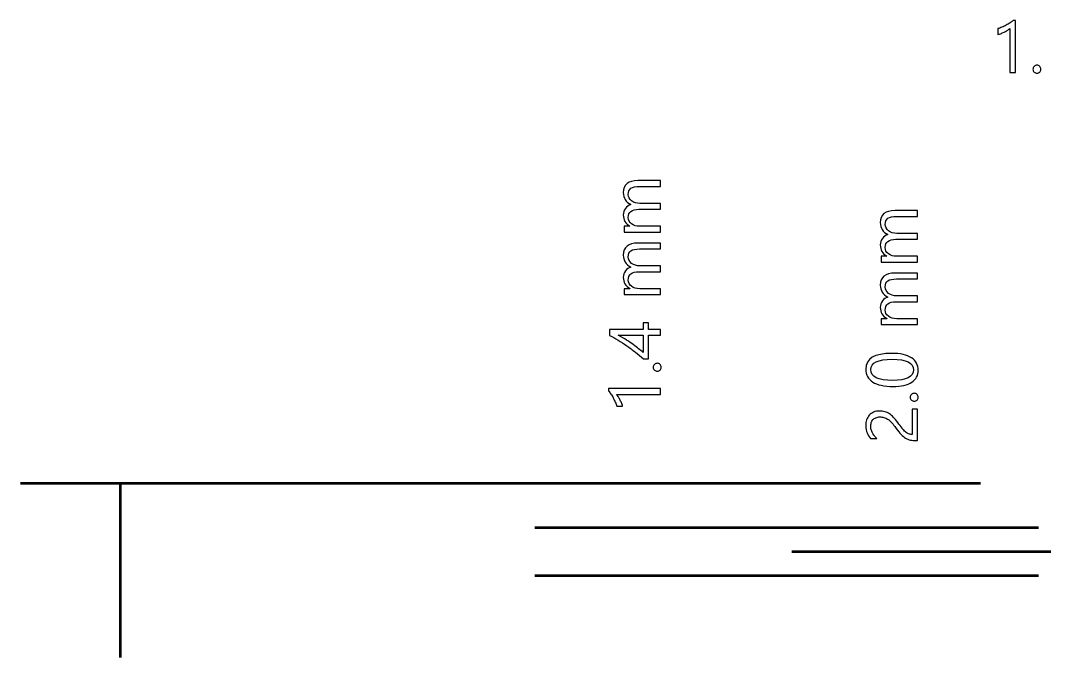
# Model space of a CAD drawing. Header units: centimetres. Extents: x -4.79 to 4.37, y -1.79 to 6.76.
# Drawn here: x -4.791 to -1.804, y 0.467 to 2.326 of the extents above; entities that cross this region are included whole.
import ezdxf

# ---------------------------------------------------------------- set-up
doc = ezdxf.new("R2010")
doc.units = ezdxf.units.CM
doc.header["$MEASUREMENT"] = 0
doc.layers.add('Layer 1', color=7, linetype='Continuous')

msp = doc.modelspace()

# ---------------------------------------------------------------- linework, layer by layer
at = {"layer": 'Layer 1'}
for points, knots in [([(-1.88853, 2.17424), (-1.88853, 2.17424), (-1.90547, 2.17424), (-1.90547, 2.17424), (-1.90547, 2.17424), (-1.90547, 2.17424), (-1.90547, 2.3023), (-1.90547, 2.3023), (-1.90547, 2.3023), (-1.90677, 2.301), (-1.90871, 2.29948), (-1.91122, 2.29778), (-1.91122, 2.29778), (-1.91372, 2.29613), (-1.91655, 2.29443), (-1.91969, 2.29278), (-1.91969, 2.29278), (-1.92283, 2.29115), (-1.92614, 2.2896), (-1.9296, 2.28815), (-1.9296, 2.28815), (-1.93309, 2.28667), (-1.93648, 2.28554), (-1.93979, 2.28473), (-1.93979, 2.28473), (-1.93979, 2.28473), (-1.93979, 2.30188), (-1.93979, 2.30188), (-1.93979, 2.30188), (-1.93609, 2.30294), (-1.93214, 2.30431), (-1.92798, 2.30608), (-1.92798, 2.30608), (-1.92378, 2.30784), (-1.91969, 2.30978), (-1.91566, 2.31197), (-1.91566, 2.31197), (-1.91164, 2.31412), (-1.90783, 2.31641), (-1.90423, 2.31878), (-1.90423, 2.31878), (-1.90067, 2.32117), (-1.89757, 2.32347), (-1.89492, 2.32576), (-1.89492, 2.32576), (-1.89492, 2.32576), (-1.88853, 2.32576), (-1.88853, 2.32576), (-1.88853, 2.32576), (-1.88853, 2.32576), (-1.88853, 2.17424), (-1.88853, 2.17424)], [0, 0, 0, 0, 0.0714286, 0.0714286, 0.0714286, 0.0714286, 0.1428571, 0.1428571, 0.1428571, 0.1428571, 0.2142857, 0.2142857, 0.2142857, 0.2142857, 0.2857143, 0.2857143, 0.2857143, 0.2857143, 0.3571429, 0.3571429, 0.3571429, 0.3571429, 0.4285714, 0.4285714, 0.4285714, 0.4285714, 0.5, 0.5, 0.5, 0.5, 0.5714286, 0.5714286, 0.5714286, 0.5714286, 0.6428571, 0.6428571, 0.6428571, 0.6428571, 0.7142857, 0.7142857, 0.7142857, 0.7142857, 0.7857143, 0.7857143, 0.7857143, 0.7857143, 0.8571429, 0.8571429, 0.8571429, 0.8571429, 1, 1, 1, 1]), ([(-1.82623, 2.17198), (-1.82941, 2.17198), (-1.83209, 2.17311), (-1.83435, 2.17537), (-1.83435, 2.17537), (-1.83657, 2.17766), (-1.8377, 2.18038), (-1.8377, 2.18355), (-1.8377, 2.18355), (-1.8377, 2.18673), (-1.83657, 2.18944), (-1.83435, 2.19177), (-1.83435, 2.19177), (-1.83209, 2.19407), (-1.82941, 2.19523), (-1.82623, 2.19523), (-1.82623, 2.19523), (-1.82299, 2.19523), (-1.82024, 2.19407), (-1.81794, 2.19177), (-1.81794, 2.19177), (-1.81569, 2.18944), (-1.81456, 2.18673), (-1.81456, 2.18355), (-1.81456, 2.18355), (-1.81456, 2.18038), (-1.81569, 2.17766), (-1.81794, 2.17537), (-1.81794, 2.17537), (-1.82024, 2.17311), (-1.82299, 2.17198), (-1.82623, 2.17198)], [0, 0, 0, 0, 0.1111111, 0.1111111, 0.1111111, 0.1111111, 0.2222222, 0.2222222, 0.2222222, 0.2222222, 0.3333333, 0.3333333, 0.3333333, 0.3333333, 0.4444444, 0.4444444, 0.4444444, 0.4444444, 0.5555556, 0.5555556, 0.5555556, 0.5555556, 0.6666667, 0.6666667, 0.6666667, 0.6666667, 0.7777778, 0.7777778, 0.7777778, 0.7777778, 1, 1, 1, 1]), ([(-2.92424, 1.85847), (-2.92424, 1.85847), (-2.92424, 1.84154), (-2.92424, 1.84154), (-2.92424, 1.84154), (-2.92424, 1.84154), (-2.98502, 1.84154), (-2.98502, 1.84154), (-2.98502, 1.84154), (-2.99674, 1.84154), (-3.0052, 1.8397), (-3.01042, 1.8361), (-3.01042, 1.8361), (-3.01568, 1.83247), (-3.01829, 1.8264), (-3.01829, 1.81787), (-3.01829, 1.81787), (-3.01829, 1.81063), (-3.01498, 1.80446), (-3.00838, 1.79942), (-3.00838, 1.79942), (-3.00175, 1.79433), (-2.99384, 1.79179), (-2.9846, 1.79179), (-2.9846, 1.79179), (-2.9846, 1.79179), (-2.92424, 1.79179), (-2.92424, 1.79179), (-2.92424, 1.79179), (-2.92424, 1.79179), (-2.92424, 1.77486), (-2.92424, 1.77486), (-2.92424, 1.77486), (-2.92424, 1.77486), (-2.98707, 1.77486), (-2.98707, 1.77486), (-2.98707, 1.77486), (-3.00788, 1.77486), (-3.01829, 1.76682), (-3.01829, 1.75077), (-3.01829, 1.75077), (-3.01829, 1.74332), (-3.01519, 1.73722), (-3.00894, 1.73239), (-3.00894, 1.73239), (-3.0027, 1.72755), (-2.99458, 1.72515), (-2.9846, 1.72515), (-2.9846, 1.72515), (-2.9846, 1.72515), (-2.92424, 1.72515), (-2.92424, 1.72515), (-2.92424, 1.72515), (-2.92424, 1.72515), (-2.92424, 1.70819), (-2.92424, 1.70819), (-2.92424, 1.70819), (-2.92424, 1.70819), (-3.03007, 1.70819), (-3.03007, 1.70819), (-3.03007, 1.70819), (-3.03007, 1.70819), (-3.03007, 1.72515), (-3.03007, 1.72515), (-3.03007, 1.72515), (-3.03007, 1.72515), (-3.01332, 1.72515), (-3.01332, 1.72515), (-3.01332, 1.72515), (-3.01332, 1.72515), (-3.01332, 1.72558), (-3.01332, 1.72558), (-3.01332, 1.72558), (-3.02616, 1.73306), (-3.03254, 1.74403), (-3.03254, 1.75842), (-3.03254, 1.75842), (-3.03254, 1.76565), (-3.03053, 1.77197), (-3.02651, 1.77733), (-3.02651, 1.77733), (-3.02249, 1.78273), (-3.0172, 1.7864), (-3.01064, 1.78841), (-3.01064, 1.78841), (-3.02524, 1.79624), (-3.03254, 1.80795), (-3.03254, 1.82355), (-3.03254, 1.82355), (-3.03254, 1.84683), (-3.01819, 1.85847), (-2.98947, 1.85847), (-2.98947, 1.85847), (-2.98947, 1.85847), (-2.92424, 1.85847), (-2.92424, 1.85847)], [0, 0, 0, 0, 0.04, 0.04, 0.04, 0.04, 0.08, 0.08, 0.08, 0.08, 0.12, 0.12, 0.12, 0.12, 0.16, 0.16, 0.16, 0.16, 0.2, 0.2, 0.2, 0.2, 0.24, 0.24, 0.24, 0.24, 0.28, 0.28, 0.28, 0.28, 0.32, 0.32, 0.32, 0.32, 0.36, 0.36, 0.36, 0.36, 0.4, 0.4, 0.4, 0.4, 0.44, 0.44, 0.44, 0.44, 0.48, 0.48, 0.48, 0.48, 0.52, 0.52, 0.52, 0.52, 0.56, 0.56, 0.56, 0.56, 0.6, 0.6, 0.6, 0.6, 0.64, 0.64, 0.64, 0.64, 0.68, 0.68, 0.68, 0.68, 0.72, 0.72, 0.72, 0.72, 0.76, 0.76, 0.76, 0.76, 0.8, 0.8, 0.8, 0.8, 0.84, 0.84, 0.84, 0.84, 0.88, 0.88, 0.88, 0.88, 0.92, 0.92, 0.92, 0.92, 1, 1, 1, 1]), ([(-2.17465, 1.77097), (-2.17465, 1.77097), (-2.17465, 1.75404), (-2.17465, 1.75404), (-2.17465, 1.75404), (-2.17465, 1.75404), (-2.23543, 1.75404), (-2.23543, 1.75404), (-2.23543, 1.75404), (-2.24715, 1.75404), (-2.25561, 1.7522), (-2.26083, 1.7486), (-2.26083, 1.7486), (-2.26609, 1.74497), (-2.2687, 1.7389), (-2.2687, 1.73037), (-2.2687, 1.73037), (-2.2687, 1.72313), (-2.26539, 1.71696), (-2.25879, 1.71192), (-2.25879, 1.71192), (-2.25216, 1.70683), (-2.24425, 1.70429), (-2.23501, 1.70429), (-2.23501, 1.70429), (-2.23501, 1.70429), (-2.17465, 1.70429), (-2.17465, 1.70429), (-2.17465, 1.70429), (-2.17465, 1.70429), (-2.17465, 1.68736), (-2.17465, 1.68736), (-2.17465, 1.68736), (-2.17465, 1.68736), (-2.23748, 1.68736), (-2.23748, 1.68736), (-2.23748, 1.68736), (-2.25829, 1.68736), (-2.2687, 1.67932), (-2.2687, 1.66327), (-2.2687, 1.66327), (-2.2687, 1.65582), (-2.2656, 1.64972), (-2.25935, 1.64489), (-2.25935, 1.64489), (-2.25311, 1.64005), (-2.24499, 1.63765), (-2.23501, 1.63765), (-2.23501, 1.63765), (-2.23501, 1.63765), (-2.17465, 1.63765), (-2.17465, 1.63765), (-2.17465, 1.63765), (-2.17465, 1.63765), (-2.17465, 1.62069), (-2.17465, 1.62069), (-2.17465, 1.62069), (-2.17465, 1.62069), (-2.28048, 1.62069), (-2.28048, 1.62069), (-2.28048, 1.62069), (-2.28048, 1.62069), (-2.28048, 1.63765), (-2.28048, 1.63765), (-2.28048, 1.63765), (-2.28048, 1.63765), (-2.26373, 1.63765), (-2.26373, 1.63765), (-2.26373, 1.63765), (-2.26373, 1.63765), (-2.26373, 1.63808), (-2.26373, 1.63808), (-2.26373, 1.63808), (-2.27657, 1.64556), (-2.28295, 1.65653), (-2.28295, 1.67092), (-2.28295, 1.67092), (-2.28295, 1.67815), (-2.28094, 1.68447), (-2.27692, 1.68983), (-2.27692, 1.68983), (-2.2729, 1.69523), (-2.26761, 1.6989), (-2.26105, 1.70091), (-2.26105, 1.70091), (-2.27565, 1.70874), (-2.28295, 1.72045), (-2.28295, 1.73605), (-2.28295, 1.73605), (-2.28295, 1.75933), (-2.2686, 1.77097), (-2.23988, 1.77097), (-2.23988, 1.77097), (-2.23988, 1.77097), (-2.17465, 1.77097), (-2.17465, 1.77097)], [0, 0, 0, 0, 0.04, 0.04, 0.04, 0.04, 0.08, 0.08, 0.08, 0.08, 0.12, 0.12, 0.12, 0.12, 0.16, 0.16, 0.16, 0.16, 0.2, 0.2, 0.2, 0.2, 0.24, 0.24, 0.24, 0.24, 0.28, 0.28, 0.28, 0.28, 0.32, 0.32, 0.32, 0.32, 0.36, 0.36, 0.36, 0.36, 0.4, 0.4, 0.4, 0.4, 0.44, 0.44, 0.44, 0.44, 0.48, 0.48, 0.48, 0.48, 0.52, 0.52, 0.52, 0.52, 0.56, 0.56, 0.56, 0.56, 0.6, 0.6, 0.6, 0.6, 0.64, 0.64, 0.64, 0.64, 0.68, 0.68, 0.68, 0.68, 0.72, 0.72, 0.72, 0.72, 0.76, 0.76, 0.76, 0.76, 0.8, 0.8, 0.8, 0.8, 0.84, 0.84, 0.84, 0.84, 0.88, 0.88, 0.88, 0.88, 0.92, 0.92, 0.92, 0.92, 1, 1, 1, 1]), ([(-2.92424, 1.67615), (-2.92424, 1.67615), (-2.92424, 1.65922), (-2.92424, 1.65922), (-2.92424, 1.65922), (-2.92424, 1.65922), (-2.98502, 1.65922), (-2.98502, 1.65922), (-2.98502, 1.65922), (-2.99674, 1.65922), (-3.0052, 1.65738), (-3.01042, 1.65378), (-3.01042, 1.65378), (-3.01568, 1.65015), (-3.01829, 1.64408), (-3.01829, 1.63555), (-3.01829, 1.63555), (-3.01829, 1.62831), (-3.01498, 1.62214), (-3.00838, 1.6171), (-3.00838, 1.6171), (-3.00175, 1.61201), (-2.99384, 1.60947), (-2.9846, 1.60947), (-2.9846, 1.60947), (-2.9846, 1.60947), (-2.92424, 1.60947), (-2.92424, 1.60947), (-2.92424, 1.60947), (-2.92424, 1.60947), (-2.92424, 1.59254), (-2.92424, 1.59254), (-2.92424, 1.59254), (-2.92424, 1.59254), (-2.98707, 1.59254), (-2.98707, 1.59254), (-2.98707, 1.59254), (-3.00788, 1.59254), (-3.01829, 1.5845), (-3.01829, 1.56845), (-3.01829, 1.56845), (-3.01829, 1.561), (-3.01519, 1.5549), (-3.00894, 1.55007), (-3.00894, 1.55007), (-3.0027, 1.54523), (-2.99458, 1.54283), (-2.9846, 1.54283), (-2.9846, 1.54283), (-2.9846, 1.54283), (-2.92424, 1.54283), (-2.92424, 1.54283), (-2.92424, 1.54283), (-2.92424, 1.54283), (-2.92424, 1.52587), (-2.92424, 1.52587), (-2.92424, 1.52587), (-2.92424, 1.52587), (-3.03007, 1.52587), (-3.03007, 1.52587), (-3.03007, 1.52587), (-3.03007, 1.52587), (-3.03007, 1.54283), (-3.03007, 1.54283), (-3.03007, 1.54283), (-3.03007, 1.54283), (-3.01332, 1.54283), (-3.01332, 1.54283), (-3.01332, 1.54283), (-3.01332, 1.54283), (-3.01332, 1.54326), (-3.01332, 1.54326), (-3.01332, 1.54326), (-3.02616, 1.55074), (-3.03254, 1.56171), (-3.03254, 1.5761), (-3.03254, 1.5761), (-3.03254, 1.58333), (-3.03053, 1.58965), (-3.02651, 1.59501), (-3.02651, 1.59501), (-3.02249, 1.60041), (-3.0172, 1.60408), (-3.01064, 1.60609), (-3.01064, 1.60609), (-3.02524, 1.61392), (-3.03254, 1.62563), (-3.03254, 1.64123), (-3.03254, 1.64123), (-3.03254, 1.66451), (-3.01819, 1.67615), (-2.98947, 1.67615), (-2.98947, 1.67615), (-2.98947, 1.67615), (-2.92424, 1.67615), (-2.92424, 1.67615)], [0, 0, 0, 0, 0.04, 0.04, 0.04, 0.04, 0.08, 0.08, 0.08, 0.08, 0.12, 0.12, 0.12, 0.12, 0.16, 0.16, 0.16, 0.16, 0.2, 0.2, 0.2, 0.2, 0.24, 0.24, 0.24, 0.24, 0.28, 0.28, 0.28, 0.28, 0.32, 0.32, 0.32, 0.32, 0.36, 0.36, 0.36, 0.36, 0.4, 0.4, 0.4, 0.4, 0.44, 0.44, 0.44, 0.44, 0.48, 0.48, 0.48, 0.48, 0.52, 0.52, 0.52, 0.52, 0.56, 0.56, 0.56, 0.56, 0.6, 0.6, 0.6, 0.6, 0.64, 0.64, 0.64, 0.64, 0.68, 0.68, 0.68, 0.68, 0.72, 0.72, 0.72, 0.72, 0.76, 0.76, 0.76, 0.76, 0.8, 0.8, 0.8, 0.8, 0.84, 0.84, 0.84, 0.84, 0.88, 0.88, 0.88, 0.88, 0.92, 0.92, 0.92, 0.92, 1, 1, 1, 1]), ([(-2.17465, 1.58865), (-2.17465, 1.58865), (-2.17465, 1.57172), (-2.17465, 1.57172), (-2.17465, 1.57172), (-2.17465, 1.57172), (-2.23543, 1.57172), (-2.23543, 1.57172), (-2.23543, 1.57172), (-2.24715, 1.57172), (-2.25561, 1.56988), (-2.26083, 1.56628), (-2.26083, 1.56628), (-2.26609, 1.56265), (-2.2687, 1.55658), (-2.2687, 1.54805), (-2.2687, 1.54805), (-2.2687, 1.54081), (-2.26539, 1.53464), (-2.25879, 1.5296), (-2.25879, 1.5296), (-2.25216, 1.52451), (-2.24425, 1.52197), (-2.23501, 1.52197), (-2.23501, 1.52197), (-2.23501, 1.52197), (-2.17465, 1.52197), (-2.17465, 1.52197), (-2.17465, 1.52197), (-2.17465, 1.52197), (-2.17465, 1.50504), (-2.17465, 1.50504), (-2.17465, 1.50504), (-2.17465, 1.50504), (-2.23748, 1.50504), (-2.23748, 1.50504), (-2.23748, 1.50504), (-2.25829, 1.50504), (-2.2687, 1.497), (-2.2687, 1.48095), (-2.2687, 1.48095), (-2.2687, 1.4735), (-2.2656, 1.4674), (-2.25935, 1.46257), (-2.25935, 1.46257), (-2.25311, 1.45773), (-2.24499, 1.45533), (-2.23501, 1.45533), (-2.23501, 1.45533), (-2.23501, 1.45533), (-2.17465, 1.45533), (-2.17465, 1.45533), (-2.17465, 1.45533), (-2.17465, 1.45533), (-2.17465, 1.43837), (-2.17465, 1.43837), (-2.17465, 1.43837), (-2.17465, 1.43837), (-2.28048, 1.43837), (-2.28048, 1.43837), (-2.28048, 1.43837), (-2.28048, 1.43837), (-2.28048, 1.45533), (-2.28048, 1.45533), (-2.28048, 1.45533), (-2.28048, 1.45533), (-2.26373, 1.45533), (-2.26373, 1.45533), (-2.26373, 1.45533), (-2.26373, 1.45533), (-2.26373, 1.45576), (-2.26373, 1.45576), (-2.26373, 1.45576), (-2.27657, 1.46324), (-2.28295, 1.47421), (-2.28295, 1.4886), (-2.28295, 1.4886), (-2.28295, 1.49583), (-2.28094, 1.50215), (-2.27692, 1.50751), (-2.27692, 1.50751), (-2.2729, 1.51291), (-2.26761, 1.51658), (-2.26105, 1.51859), (-2.26105, 1.51859), (-2.27565, 1.52642), (-2.28295, 1.53813), (-2.28295, 1.55373), (-2.28295, 1.55373), (-2.28295, 1.57701), (-2.2686, 1.58865), (-2.23988, 1.58865), (-2.23988, 1.58865), (-2.23988, 1.58865), (-2.17465, 1.58865), (-2.17465, 1.58865)], [0, 0, 0, 0, 0.04, 0.04, 0.04, 0.04, 0.08, 0.08, 0.08, 0.08, 0.12, 0.12, 0.12, 0.12, 0.16, 0.16, 0.16, 0.16, 0.2, 0.2, 0.2, 0.2, 0.24, 0.24, 0.24, 0.24, 0.28, 0.28, 0.28, 0.28, 0.32, 0.32, 0.32, 0.32, 0.36, 0.36, 0.36, 0.36, 0.4, 0.4, 0.4, 0.4, 0.44, 0.44, 0.44, 0.44, 0.48, 0.48, 0.48, 0.48, 0.52, 0.52, 0.52, 0.52, 0.56, 0.56, 0.56, 0.56, 0.6, 0.6, 0.6, 0.6, 0.64, 0.64, 0.64, 0.64, 0.68, 0.68, 0.68, 0.68, 0.72, 0.72, 0.72, 0.72, 0.76, 0.76, 0.76, 0.76, 0.8, 0.8, 0.8, 0.8, 0.84, 0.84, 0.84, 0.84, 0.88, 0.88, 0.88, 0.88, 0.92, 0.92, 0.92, 0.92, 1, 1, 1, 1]), ([(-3.07244, 1.42447), (-3.07244, 1.42447), (-2.97458, 1.42447), (-2.97458, 1.42447), (-2.97458, 1.42447), (-2.97458, 1.42447), (-2.97458, 1.44349), (-2.97458, 1.44349), (-2.97458, 1.44349), (-2.97458, 1.44349), (-2.95906, 1.44349), (-2.95906, 1.44349), (-2.95906, 1.44349), (-2.95906, 1.44349), (-2.95906, 1.42447), (-2.95906, 1.42447), (-2.95906, 1.42447), (-2.95906, 1.42447), (-2.92424, 1.42447), (-2.92424, 1.42447), (-2.92424, 1.42447), (-2.92424, 1.42447), (-2.92424, 1.40775), (-2.92424, 1.40775), (-2.92424, 1.40775), (-2.92424, 1.40775), (-2.95906, 1.40775), (-2.95906, 1.40775), (-2.95906, 1.40775), (-2.95906, 1.40775), (-2.95906, 1.33808), (-2.95906, 1.33808), (-2.95906, 1.33808), (-2.95906, 1.33808), (-2.97374, 1.33808), (-2.97374, 1.33808), (-2.97374, 1.33808), (-2.98104, 1.34457), (-2.98887, 1.35109), (-2.99716, 1.35773), (-2.99716, 1.35773), (-3.00545, 1.36432), (-3.01388, 1.37064), (-3.02242, 1.37667), (-3.02242, 1.37667), (-3.03096, 1.3827), (-3.03949, 1.38828), (-3.048, 1.39343), (-3.048, 1.39343), (-3.0565, 1.39854), (-3.06465, 1.40288), (-3.07244, 1.40641), (-3.07244, 1.40641), (-3.07244, 1.40641), (-3.07244, 1.42447), (-3.07244, 1.42447)], [0, 0, 0, 0, 0.0666667, 0.0666667, 0.0666667, 0.0666667, 0.1333333, 0.1333333, 0.1333333, 0.1333333, 0.2, 0.2, 0.2, 0.2, 0.2666667, 0.2666667, 0.2666667, 0.2666667, 0.3333333, 0.3333333, 0.3333333, 0.3333333, 0.4, 0.4, 0.4, 0.4, 0.4666667, 0.4666667, 0.4666667, 0.4666667, 0.5333333, 0.5333333, 0.5333333, 0.5333333, 0.6, 0.6, 0.6, 0.6, 0.6666667, 0.6666667, 0.6666667, 0.6666667, 0.7333333, 0.7333333, 0.7333333, 0.7333333, 0.8, 0.8, 0.8, 0.8, 0.8666667, 0.8666667, 0.8666667, 0.8666667, 1, 1, 1, 1]), ([(-2.97458, 1.3572), (-2.97458, 1.3572), (-2.97458, 1.40775), (-2.97458, 1.40775), (-2.97458, 1.40775), (-2.97458, 1.40775), (-3.04711, 1.40775), (-3.04711, 1.40775), (-3.04711, 1.40775), (-3.03812, 1.40257), (-3.03004, 1.39766), (-3.02295, 1.39308), (-3.02295, 1.39308), (-3.01586, 1.38845), (-3.0094, 1.38404), (-3.00362, 1.37988), (-3.00362, 1.37988), (-2.99783, 1.37572), (-2.99257, 1.37173), (-2.98792, 1.36796), (-2.98792, 1.36796), (-2.98323, 1.36415), (-2.97878, 1.36058), (-2.97458, 1.3572)], [0, 0, 0, 0, 0.1428571, 0.1428571, 0.1428571, 0.1428571, 0.2857143, 0.2857143, 0.2857143, 0.2857143, 0.4285714, 0.4285714, 0.4285714, 0.4285714, 0.5714286, 0.5714286, 0.5714286, 0.5714286, 0.7142857, 0.7142857, 0.7142857, 0.7142857, 1, 1, 1, 1]), ([(-2.24937, 1.35454), (-2.23699, 1.35454), (-2.22598, 1.35345), (-2.21642, 1.35119), (-2.21642, 1.35119), (-2.20682, 1.34897), (-2.19875, 1.34572), (-2.19218, 1.34149), (-2.19218, 1.34149), (-2.18559, 1.33726), (-2.18058, 1.33203), (-2.17719, 1.32586), (-2.17719, 1.32586), (-2.17377, 1.31969), (-2.17207, 1.3127), (-2.17207, 1.30483), (-2.17207, 1.30483), (-2.17207, 1.29739), (-2.1737, 1.29076), (-2.17698, 1.28494), (-2.17698, 1.28494), (-2.18026, 1.27912), (-2.18502, 1.27421), (-2.1913, 1.27023), (-2.1913, 1.27023), (-2.19755, 1.2662), (-2.20527, 1.26317), (-2.21437, 1.26112), (-2.21437, 1.26112), (-2.22351, 1.25904), (-2.23399, 1.25802), (-2.24577, 1.25802), (-2.24577, 1.25802), (-2.25872, 1.25802), (-2.27015, 1.25911), (-2.28006, 1.26127), (-2.28006, 1.26127), (-2.29001, 1.26345), (-2.2983, 1.26663), (-2.30504, 1.27083), (-2.30504, 1.27083), (-2.31174, 1.27502), (-2.31682, 1.28025), (-2.32021, 1.28649), (-2.32021, 1.28649), (-2.32363, 1.29273), (-2.32536, 1.29986), (-2.32536, 1.30794), (-2.32536, 1.30794), (-2.32536, 1.33902), (-2.30003, 1.35454), (-2.24937, 1.35454)], [0, 0, 0, 0, 0.0714286, 0.0714286, 0.0714286, 0.0714286, 0.1428571, 0.1428571, 0.1428571, 0.1428571, 0.2142857, 0.2142857, 0.2142857, 0.2142857, 0.2857143, 0.2857143, 0.2857143, 0.2857143, 0.3571429, 0.3571429, 0.3571429, 0.3571429, 0.4285714, 0.4285714, 0.4285714, 0.4285714, 0.5, 0.5, 0.5, 0.5, 0.5714286, 0.5714286, 0.5714286, 0.5714286, 0.6428571, 0.6428571, 0.6428571, 0.6428571, 0.7142857, 0.7142857, 0.7142857, 0.7142857, 0.7857143, 0.7857143, 0.7857143, 0.7857143, 0.8571429, 0.8571429, 0.8571429, 0.8571429, 1, 1, 1, 1]), ([(-2.92198, 1.31377), (-2.92198, 1.31059), (-2.92311, 1.30791), (-2.92537, 1.30565), (-2.92537, 1.30565), (-2.92766, 1.30343), (-2.93038, 1.3023), (-2.93355, 1.3023), (-2.93355, 1.3023), (-2.93673, 1.3023), (-2.93944, 1.30343), (-2.94177, 1.30565), (-2.94177, 1.30565), (-2.94407, 1.30791), (-2.94523, 1.31059), (-2.94523, 1.31377), (-2.94523, 1.31377), (-2.94523, 1.31701), (-2.94407, 1.31976), (-2.94177, 1.32206), (-2.94177, 1.32206), (-2.93944, 1.32431), (-2.93673, 1.32544), (-2.93355, 1.32544), (-2.93355, 1.32544), (-2.93038, 1.32544), (-2.92766, 1.32431), (-2.92537, 1.32206), (-2.92537, 1.32206), (-2.92311, 1.31976), (-2.92198, 1.31701), (-2.92198, 1.31377)], [0, 0, 0, 0, 0.1111111, 0.1111111, 0.1111111, 0.1111111, 0.2222222, 0.2222222, 0.2222222, 0.2222222, 0.3333333, 0.3333333, 0.3333333, 0.3333333, 0.4444444, 0.4444444, 0.4444444, 0.4444444, 0.5555556, 0.5555556, 0.5555556, 0.5555556, 0.6666667, 0.6666667, 0.6666667, 0.6666667, 0.7777778, 0.7777778, 0.7777778, 0.7777778, 1, 1, 1, 1]), ([(-2.24771, 1.33718), (-2.2899, 1.33718), (-2.31097, 1.32717), (-2.31097, 1.30713), (-2.31097, 1.30713), (-2.31097, 1.28596), (-2.28952, 1.27538), (-2.24658, 1.27538), (-2.24658, 1.27538), (-2.20654, 1.27538), (-2.18654, 1.28575), (-2.18654, 1.30649), (-2.18654, 1.30649), (-2.18654, 1.32695), (-2.20693, 1.33718), (-2.24771, 1.33718)], [0, 0, 0, 0, 0.2, 0.2, 0.2, 0.2, 0.4, 0.4, 0.4, 0.4, 0.6, 0.6, 0.6, 0.6, 1, 1, 1, 1]), ([(-2.92424, 1.25147), (-2.92424, 1.25147), (-2.92424, 1.23453), (-2.92424, 1.23453), (-2.92424, 1.23453), (-2.92424, 1.23453), (-3.0523, 1.23453), (-3.0523, 1.23453), (-3.0523, 1.23453), (-3.051, 1.23323), (-3.04948, 1.23129), (-3.04778, 1.22878), (-3.04778, 1.22878), (-3.04613, 1.22628), (-3.04443, 1.22345), (-3.04278, 1.22031), (-3.04278, 1.22031), (-3.04112, 1.21717), (-3.0396, 1.21386), (-3.03815, 1.2104), (-3.03815, 1.2104), (-3.03667, 1.20691), (-3.03554, 1.20352), (-3.03473, 1.20021), (-3.03473, 1.20021), (-3.03473, 1.20021), (-3.05188, 1.20021), (-3.05188, 1.20021), (-3.05188, 1.20021), (-3.0529, 1.20391), (-3.05431, 1.20786), (-3.05608, 1.21202), (-3.05608, 1.21202), (-3.05784, 1.21622), (-3.05978, 1.22031), (-3.06197, 1.22434), (-3.06197, 1.22434), (-3.06412, 1.22836), (-3.06641, 1.23217), (-3.06878, 1.23577), (-3.06878, 1.23577), (-3.07117, 1.23933), (-3.07347, 1.24243), (-3.07576, 1.24508), (-3.07576, 1.24508), (-3.07576, 1.24508), (-3.07576, 1.25147), (-3.07576, 1.25147), (-3.07576, 1.25147), (-3.07576, 1.25147), (-2.92424, 1.25147), (-2.92424, 1.25147)], [0, 0, 0, 0, 0.0714286, 0.0714286, 0.0714286, 0.0714286, 0.1428571, 0.1428571, 0.1428571, 0.1428571, 0.2142857, 0.2142857, 0.2142857, 0.2142857, 0.2857143, 0.2857143, 0.2857143, 0.2857143, 0.3571429, 0.3571429, 0.3571429, 0.3571429, 0.4285714, 0.4285714, 0.4285714, 0.4285714, 0.5, 0.5, 0.5, 0.5, 0.5714286, 0.5714286, 0.5714286, 0.5714286, 0.6428571, 0.6428571, 0.6428571, 0.6428571, 0.7142857, 0.7142857, 0.7142857, 0.7142857, 0.7857143, 0.7857143, 0.7857143, 0.7857143, 0.8571429, 0.8571429, 0.8571429, 0.8571429, 1, 1, 1, 1]), ([(-2.17239, 1.22627), (-2.17239, 1.22309), (-2.17352, 1.22041), (-2.17578, 1.21815), (-2.17578, 1.21815), (-2.17807, 1.21593), (-2.18079, 1.2148), (-2.18396, 1.2148), (-2.18396, 1.2148), (-2.18714, 1.2148), (-2.18985, 1.21593), (-2.19218, 1.21815), (-2.19218, 1.21815), (-2.19448, 1.22041), (-2.19564, 1.22309), (-2.19564, 1.22627), (-2.19564, 1.22627), (-2.19564, 1.22951), (-2.19448, 1.23226), (-2.19218, 1.23456), (-2.19218, 1.23456), (-2.18985, 1.23681), (-2.18714, 1.23794), (-2.18396, 1.23794), (-2.18396, 1.23794), (-2.18079, 1.23794), (-2.17807, 1.23681), (-2.17578, 1.23456), (-2.17578, 1.23456), (-2.17352, 1.23226), (-2.17239, 1.22951), (-2.17239, 1.22627)], [0, 0, 0, 0, 0.1111111, 0.1111111, 0.1111111, 0.1111111, 0.2222222, 0.2222222, 0.2222222, 0.2222222, 0.3333333, 0.3333333, 0.3333333, 0.3333333, 0.4444444, 0.4444444, 0.4444444, 0.4444444, 0.5555556, 0.5555556, 0.5555556, 0.5555556, 0.6666667, 0.6666667, 0.6666667, 0.6666667, 0.7777778, 0.7777778, 0.7777778, 0.7777778, 1, 1, 1, 1]), ([(-2.28401, 1.16894), (-2.28856, 1.16894), (-2.29251, 1.16823), (-2.2959, 1.16682), (-2.2959, 1.16682), (-2.29925, 1.16541), (-2.30208, 1.16347), (-2.3043, 1.16104), (-2.3043, 1.16104), (-2.30656, 1.15857), (-2.30821, 1.15571), (-2.30931, 1.15239), (-2.30931, 1.15239), (-2.31044, 1.14908), (-2.31097, 1.14551), (-2.31097, 1.14163), (-2.31097, 1.14163), (-2.31097, 1.13835), (-2.31054, 1.13511), (-2.30962, 1.13193), (-2.30962, 1.13193), (-2.30874, 1.12876), (-2.30751, 1.12569), (-2.30592, 1.12269), (-2.30592, 1.12269), (-2.30433, 1.11969), (-2.30243, 1.1168), (-2.30024, 1.11401), (-2.30024, 1.11401), (-2.29802, 1.11119), (-2.29558, 1.10861), (-2.2929, 1.10618), (-2.2929, 1.10618), (-2.2929, 1.10618), (-2.31107, 1.10618), (-2.31107, 1.10618), (-2.31107, 1.10618), (-2.31569, 1.11094), (-2.31922, 1.11627), (-2.32169, 1.12216), (-2.32169, 1.12216), (-2.32412, 1.12805), (-2.32536, 1.13525), (-2.32536, 1.14372), (-2.32536, 1.14372), (-2.32536, 1.14978), (-2.32448, 1.15539), (-2.32271, 1.16054), (-2.32271, 1.16054), (-2.32095, 1.16573), (-2.31837, 1.17021), (-2.31502, 1.17398), (-2.31502, 1.17398), (-2.31164, 1.17779), (-2.30747, 1.18076), (-2.3025, 1.18295), (-2.3025, 1.18295), (-2.29752, 1.1851), (-2.29184, 1.18619), (-2.28546, 1.18619), (-2.28546, 1.18619), (-2.2796, 1.18619), (-2.27428, 1.18552), (-2.26951, 1.18418), (-2.26951, 1.18418), (-2.26479, 1.18284), (-2.26031, 1.18079), (-2.25611, 1.17808), (-2.25611, 1.17808), (-2.25187, 1.17536), (-2.24785, 1.17194), (-2.24401, 1.16778), (-2.24401, 1.16778), (-2.24013, 1.16365), (-2.23621, 1.15881), (-2.23222, 1.15321), (-2.23222, 1.15321), (-2.22725, 1.14626), (-2.22302, 1.14054), (-2.21949, 1.13602), (-2.21949, 1.13602), (-2.216, 1.13151), (-2.21272, 1.12791), (-2.20965, 1.12527), (-2.20965, 1.12527), (-2.20658, 1.12262), (-2.20351, 1.12075), (-2.20044, 1.11969), (-2.20044, 1.11969), (-2.19737, 1.1186), (-2.19384, 1.11807), (-2.18985, 1.11807), (-2.18985, 1.11807), (-2.18985, 1.11807), (-2.18985, 1.19187), (-2.18985, 1.19187), (-2.18985, 1.19187), (-2.18985, 1.19187), (-2.17465, 1.19187), (-2.17465, 1.19187), (-2.17465, 1.19187), (-2.17465, 1.19187), (-2.17465, 1.10039), (-2.17465, 1.10039), (-2.17465, 1.10039), (-2.17465, 1.10039), (-2.18199, 1.10039), (-2.18199, 1.10039), (-2.18199, 1.10039), (-2.18834, 1.10039), (-2.19391, 1.1011), (-2.19875, 1.10248), (-2.19875, 1.10248), (-2.20354, 1.10385), (-2.20813, 1.10611), (-2.21247, 1.10928), (-2.21247, 1.10928), (-2.21681, 1.11246), (-2.22115, 1.11662), (-2.22549, 1.12174), (-2.22549, 1.12174), (-2.22983, 1.12689), (-2.23473, 1.13317), (-2.24016, 1.14061), (-2.24016, 1.14061), (-2.24404, 1.14597), (-2.24771, 1.15049), (-2.25124, 1.15409), (-2.25124, 1.15409), (-2.25477, 1.15772), (-2.25826, 1.16061), (-2.26179, 1.16284), (-2.26179, 1.16284), (-2.26528, 1.16502), (-2.26884, 1.16661), (-2.27248, 1.16753), (-2.27248, 1.16753), (-2.27611, 1.16848), (-2.27992, 1.16894), (-2.28401, 1.16894)], [0, 0, 0, 0, 0.0277778, 0.0277778, 0.0277778, 0.0277778, 0.0555556, 0.0555556, 0.0555556, 0.0555556, 0.0833333, 0.0833333, 0.0833333, 0.0833333, 0.1111111, 0.1111111, 0.1111111, 0.1111111, 0.1388889, 0.1388889, 0.1388889, 0.1388889, 0.1666667, 0.1666667, 0.1666667, 0.1666667, 0.1944444, 0.1944444, 0.1944444, 0.1944444, 0.2222222, 0.2222222, 0.2222222, 0.2222222, 0.25, 0.25, 0.25, 0.25, 0.2777778, 0.2777778, 0.2777778, 0.2777778, 0.3055556, 0.3055556, 0.3055556, 0.3055556, 0.3333333, 0.3333333, 0.3333333, 0.3333333, 0.3611111, 0.3611111, 0.3611111, 0.3611111, 0.3888889, 0.3888889, 0.3888889, 0.3888889, 0.4166667, 0.4166667, 0.4166667, 0.4166667, 0.4444444, 0.4444444, 0.4444444, 0.4444444, 0.4722222, 0.4722222, 0.4722222, 0.4722222, 0.5, 0.5, 0.5, 0.5, 0.5277778, 0.5277778, 0.5277778, 0.5277778, 0.5555556, 0.5555556, 0.5555556, 0.5555556, 0.5833333, 0.5833333, 0.5833333, 0.5833333, 0.6111111, 0.6111111, 0.6111111, 0.6111111, 0.6388889, 0.6388889, 0.6388889, 0.6388889, 0.6666667, 0.6666667, 0.6666667, 0.6666667, 0.6944444, 0.6944444, 0.6944444, 0.6944444, 0.7222222, 0.7222222, 0.7222222, 0.7222222, 0.75, 0.75, 0.75, 0.75, 0.7777778, 0.7777778, 0.7777778, 0.7777778, 0.8055556, 0.8055556, 0.8055556, 0.8055556, 0.8333333, 0.8333333, 0.8333333, 0.8333333, 0.8611111, 0.8611111, 0.8611111, 0.8611111, 0.8888889, 0.8888889, 0.8888889, 0.8888889, 0.9166667, 0.9166667, 0.9166667, 0.9166667, 0.9444444, 0.9444444, 0.9444444, 0.9444444, 1, 1, 1, 1])]:
    msp.add_open_spline(points, degree=3, knots=knots, dxfattribs=at)
at = {"layer": 'Layer 1', "lineweight": 53}
for points in [[(-1.99106, 0.975), (-1.99106, 0.975), (-4.79106, 0.975), (-4.79106, 0.975)], [(-4.5, 0.975), (-4.5, 0.975), (-4.5, 0.46701), (-4.5, 0.46701)], [(-1.99106, 0.975), (-1.99106, 0.975), (-2.54106, 0.975), (-2.54106, 0.975)], [(-2.25, 0.975), (-2.25, 0.975), (-2.25, 0.975), (-2.25, 0.975)], [(-1.82106, 0.845), (-1.82106, 0.845), (-3.29106, 0.845), (-3.29106, 0.845)], [(-3, 0.845), (-3, 0.845), (-3, 0.845), (-3, 0.845)], [(-1.53, 0.775), (-1.53, 0.775), (-2.54106, 0.775), (-2.54106, 0.775)], [(-2.25, 0.775), (-2.25, 0.775), (-2.25, 0.775), (-2.25, 0.775)], [(-1.82106, 0.705), (-1.82106, 0.705), (-3.29106, 0.705), (-3.29106, 0.705)], [(-3, 0.705), (-3, 0.705), (-3, 0.705), (-3, 0.705)]]:
    msp.add_open_spline(points, degree=3, dxfattribs=at)

doc.saveas('drawing.dxf')
